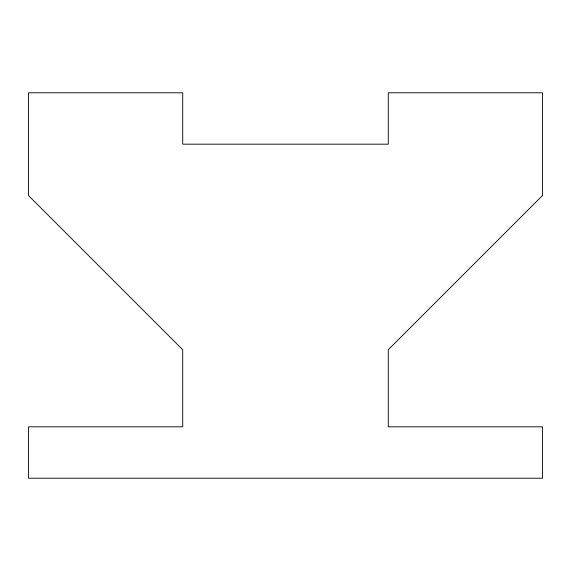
<?xml version="1.0" encoding="UTF-8"?>
<svg xmlns="http://www.w3.org/2000/svg" width="571" height="571" viewBox="0 0 571 571"><rect width="100%" height="100%" fill="white"/><g stroke="black" fill="none" stroke-linecap="round" stroke-linejoin="round"><path stroke-width="0.86" d="M542.45 195.567L388.28 349.738L388.28 426.822L542.45 426.822L542.45 478.212L28.55 478.212L28.55 426.822L182.72 426.822L182.72 349.738L28.55 195.567L28.55 92.787L182.72 92.787L182.72 144.178L388.28 144.178L388.28 92.787L542.45 92.787L542.45 195.567"/></g></svg>
